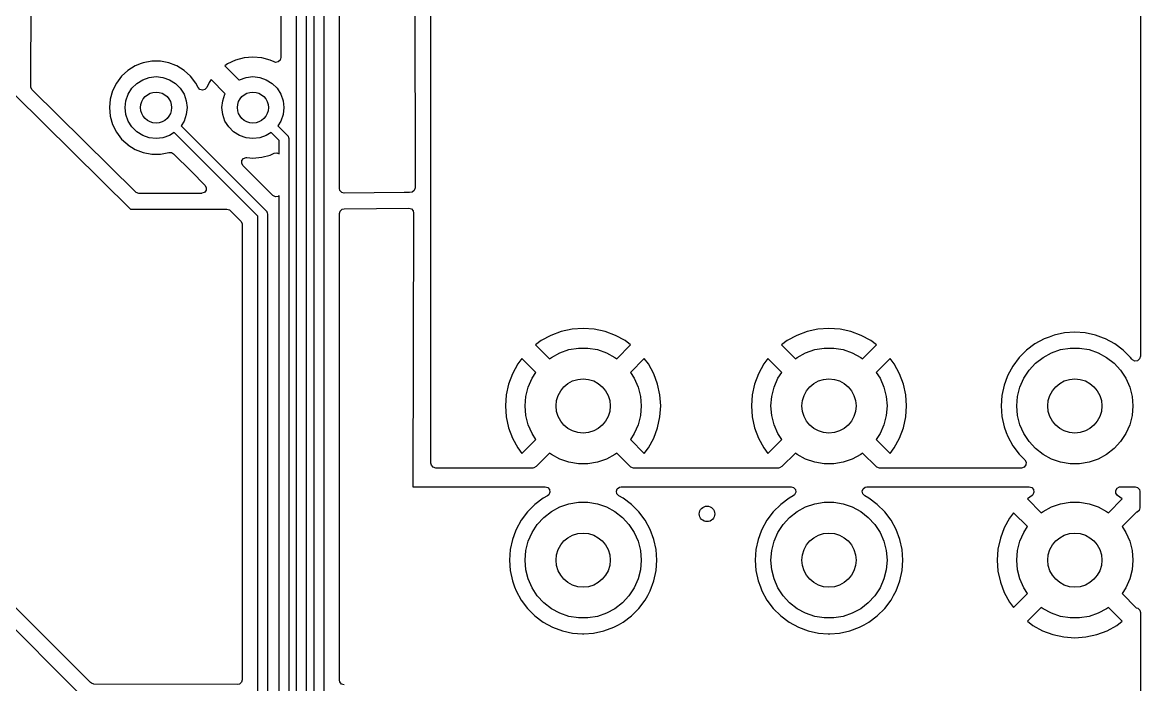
# Model space of a CAD drawing. Extents: x 0.79 to 7.48, y -4.92 to -0.79.
# Drawn here: x 6.343 to 7.48, y -3.867 to -3.193 of the extents above; entities that cross this region are included whole.
import ezdxf

# ---------------------------------------------------------------- set-up
doc = ezdxf.new("R2010")
doc.units = 0
doc.header["$MEASUREMENT"] = 0
doc.layers.add('BLACK', color=7, linetype='CONTINUOUS')

msp = doc.modelspace()

# ---------------------------------------------------------------- linework, layer by layer
at = {"layer": 'BLACK', "linetype": 'CONTINUOUS'}
for p, q in [((7.48025, -2.9973), (7.48004, -3.53259)), ((6.63996, -4.11142), (6.63996, -3.06521)), ((6.6498, -3.06673), (6.6498, -4.10938)), ((6.66557, -3.36171), (6.66557, -3.07128)), ((6.35165, -3.25797), (6.35261, -3.10249)), ((6.75859, -3.63818), (6.7583, -3.10813)), ((6.63169, -3.12638), (6.63169, -3.96378)), ((6.74234, -3.116), (6.74248, -3.36123)), ((6.62185, -3.96174), (6.62185, -3.14587)), ((6.60608, -3.16915), (6.60608, -3.22869)), ((6.56864, -3.22893), (6.55999, -3.23125)), ((6.57756, -3.22815), (6.56864, -3.22893)), ((6.56864, -3.22893), (6.56864, -3.22893)), ((6.58648, -3.22893), (6.57756, -3.22815)), ((6.57756, -3.22815), (6.57756, -3.22815)), ((6.59513, -3.23125), (6.58648, -3.22893)), ((6.58648, -3.22893), (6.58648, -3.22893)), ((6.60608, -3.22869), (6.60531, -3.23133)), ((6.45798, -3.23704), (6.45053, -3.24165)), ((6.46388, -3.23475), (6.45798, -3.23704)), ((6.45798, -3.23704), (6.45798, -3.23704)), ((6.46614, -3.23387), (6.46388, -3.23475)), ((6.47475, -3.23226), (6.46614, -3.23387)), ((6.48351, -3.23226), (6.47475, -3.23226)), ((6.49212, -3.23387), (6.48351, -3.23226)), ((6.49934, -3.23667), (6.49212, -3.23387)), ((6.50029, -3.23704), (6.49934, -3.23667)), ((6.50774, -3.24165), (6.50029, -3.23704)), ((6.50029, -3.23704), (6.50029, -3.23704)), ((6.55187, -3.23503), (6.549, -3.23705)), ((6.549, -3.23705), (6.56341, -3.25146)), ((6.55999, -3.23125), (6.55187, -3.23503)), ((6.55999, -3.23125), (6.55999, -3.23125)), ((6.59914, -3.23312), (6.59513, -3.23125)), ((6.59513, -3.23125), (6.59513, -3.23125)), ((6.60051, -3.23353), (6.59914, -3.23312)), ((6.60323, -3.23313), (6.60051, -3.23353)), ((6.60531, -3.23133), (6.60323, -3.23313)), ((6.44406, -3.24755), (6.43878, -3.25454)), ((6.45053, -3.24165), (6.44406, -3.24755)), ((6.45053, -3.24165), (6.45053, -3.24165)), ((6.4595, -3.2549), (6.46547, -3.25115)), ((6.46547, -3.25115), (6.47213, -3.24882)), ((6.47213, -3.24882), (6.47913, -3.24803)), ((6.47913, -3.24803), (6.48614, -3.24882)), ((6.48614, -3.24882), (6.4928, -3.25115)), ((6.4928, -3.25115), (6.49877, -3.2549)), ((6.51421, -3.24755), (6.50774, -3.24165)), ((6.50774, -3.24165), (6.50774, -3.24165)), ((6.51949, -3.25454), (6.51421, -3.24755)), ((6.53508, -3.25097), (6.53307, -3.25384)), ((6.54949, -3.26538), (6.53508, -3.25097)), ((6.56341, -3.25146), (6.56389, -3.25115)), ((6.56389, -3.25115), (6.57055, -3.24882)), ((6.57055, -3.24882), (6.57756, -3.24803)), ((6.57756, -3.24803), (6.58457, -3.24882)), ((6.58457, -3.24882), (6.59122, -3.25115)), ((6.59122, -3.25115), (6.5972, -3.2549)), ((6.35177, -3.25906), (6.35165, -3.25797)), ((6.3531, -3.26147), (6.35177, -3.25906)), ((6.45818, -3.36536), (6.3531, -3.26147)), ((6.43487, -3.26238), (6.43248, -3.27081)), ((6.43878, -3.25454), (6.43487, -3.26238)), ((6.43487, -3.26238), (6.43487, -3.26238)), ((6.43878, -3.25454), (6.43878, -3.25454)), ((6.45076, -3.26586), (6.45451, -3.25989)), ((6.45451, -3.25989), (6.4595, -3.2549)), ((6.49877, -3.2549), (6.50376, -3.25989)), ((6.50376, -3.25989), (6.50751, -3.26586)), ((6.52182, -3.25921), (6.51949, -3.25454)), ((6.51949, -3.25454), (6.51949, -3.25454)), ((6.52352, -3.26112), (6.52182, -3.25921)), ((6.52615, -3.26192), (6.52352, -3.26112)), ((6.52879, -3.26117), (6.52615, -3.26192)), ((6.53061, -3.2591), (6.52879, -3.26117)), ((6.53307, -3.25384), (6.53061, -3.2591)), ((6.5972, -3.2549), (6.60218, -3.25989)), ((6.60218, -3.25989), (6.60594, -3.26586)), ((6.33563, -3.26665), (6.45304, -3.38273)), ((6.43248, -3.27081), (6.43167, -3.27953)), ((6.43248, -3.27081), (6.43248, -3.27081)), ((6.44764, -3.27953), (6.44843, -3.27252)), ((6.44843, -3.27252), (6.45076, -3.26586)), ((6.50751, -3.26586), (6.50984, -3.27252)), ((6.50984, -3.27252), (6.51063, -3.27953)), ((6.54606, -3.27953), (6.54685, -3.27252)), ((6.54685, -3.27252), (6.54918, -3.26586)), ((6.54918, -3.26586), (6.54949, -3.26538)), ((6.60594, -3.26586), (6.60827, -3.27252)), ((6.60827, -3.27252), (6.60906, -3.27953)), ((6.43167, -3.27953), (6.43167, -3.27953)), ((6.43167, -3.27953), (6.43248, -3.28825)), ((6.44843, -3.28654), (6.44764, -3.27953)), ((6.51063, -3.27953), (6.50984, -3.28654)), ((6.54685, -3.28654), (6.54606, -3.27953)), ((6.60906, -3.27953), (6.60827, -3.28654)), ((6.43248, -3.28825), (6.43248, -3.28825)), ((6.43248, -3.28825), (6.43487, -3.29667)), ((6.43487, -3.29667), (6.43487, -3.29667)), ((6.43487, -3.29667), (6.43878, -3.30452)), ((6.45076, -3.29319), (6.44843, -3.28654)), ((6.45451, -3.29917), (6.45076, -3.29319)), ((6.50751, -3.29319), (6.50452, -3.29795)), ((6.50984, -3.28654), (6.50751, -3.29319)), ((6.54918, -3.29319), (6.54685, -3.28654)), ((6.55293, -3.29917), (6.54918, -3.29319)), ((6.60594, -3.29319), (6.60294, -3.29795)), ((6.60827, -3.28654), (6.60594, -3.29319)), ((6.43878, -3.30452), (6.43878, -3.30452)), ((6.43878, -3.30452), (6.44406, -3.31151)), ((6.4595, -3.30415), (6.45451, -3.29917)), ((6.46547, -3.3079), (6.4595, -3.30415)), ((6.47213, -3.31023), (6.46547, -3.3079)), ((6.4928, -3.3079), (6.48614, -3.31023)), ((6.49756, -3.30491), (6.4928, -3.3079)), ((6.58248, -3.38983), (6.49756, -3.30491)), ((6.50452, -3.29795), (6.59088, -3.38432)), ((6.55792, -3.30415), (6.55293, -3.29917)), ((6.56389, -3.3079), (6.55792, -3.30415)), ((6.57055, -3.31023), (6.56389, -3.3079)), ((6.59122, -3.3079), (6.58457, -3.31023)), ((6.59599, -3.30491), (6.59122, -3.3079)), ((6.60413, -3.31306), (6.59599, -3.30491)), ((6.60294, -3.29795), (6.61253, -3.30754)), ((6.61253, -3.30754), (6.61306, -3.30825)), ((6.61306, -3.30825), (6.6132, -3.30836)), ((6.6132, -3.30836), (6.61323, -3.30847)), ((6.61323, -3.30847), (6.61337, -3.30867)), ((6.61337, -3.30867), (6.61363, -3.30986)), ((6.44406, -3.31151), (6.44827, -3.31534)), ((6.44827, -3.31534), (6.45026, -3.31716)), ((6.45026, -3.31716), (6.45053, -3.31741)), ((6.45053, -3.31741), (6.45053, -3.31741)), ((6.45053, -3.31741), (6.45798, -3.32202)), ((6.47913, -3.31102), (6.47213, -3.31023)), ((6.48614, -3.31023), (6.47913, -3.31102)), ((6.57756, -3.31102), (6.57055, -3.31023)), ((6.58457, -3.31023), (6.57756, -3.31102)), ((6.60413, -3.32654), (6.60413, -3.31306)), ((6.61363, -3.30986), (6.61398, -3.31102)), ((6.61398, -3.31102), (6.61398, -3.94213)), ((6.41248, -3.86461), (5.87691, -3.32904)), ((6.45798, -3.32202), (6.45798, -3.32202)), ((6.45798, -3.32202), (6.45798, -3.32202)), ((6.45798, -3.32202), (6.46614, -3.32518)), ((6.46614, -3.32518), (6.47475, -3.32679)), ((6.47475, -3.32679), (6.47475, -3.32679)), ((6.47475, -3.32679), (6.48351, -3.32679)), ((6.48351, -3.32679), (6.49212, -3.32518)), ((6.48351, -3.32679), (6.48351, -3.32679)), ((6.49212, -3.32518), (6.49235, -3.32514)), ((6.49212, -3.32518), (6.49212, -3.32518)), ((6.49235, -3.32514), (6.49236, -3.32522)), ((6.49236, -3.32522), (6.49477, -3.32524)), ((6.49477, -3.32524), (6.4968, -3.32646)), ((6.4968, -3.32646), (6.51497, -3.34462)), ((6.56643, -3.33352), (6.56807, -3.33132)), ((6.56807, -3.33132), (6.57065, -3.33036)), ((6.57065, -3.33036), (6.57143, -3.33037)), ((6.57143, -3.33037), (6.57756, -3.3309)), ((6.57756, -3.3309), (6.58648, -3.33012)), ((6.57756, -3.3309), (6.57756, -3.3309)), ((6.58648, -3.33012), (6.59513, -3.32781)), ((6.58648, -3.33012), (6.58648, -3.33012)), ((6.59513, -3.32781), (6.59914, -3.32594)), ((6.59513, -3.32781), (6.59513, -3.32781)), ((6.59914, -3.32594), (6.60186, -3.32552)), ((6.60186, -3.32552), (6.60413, -3.32654)), ((5.86562, -3.34033), (6.40149, -3.87619)), ((6.56623, -3.33627), (6.56643, -3.33352)), ((6.56755, -3.33868), (6.56623, -3.33627)), ((6.59775, -3.36888), (6.56755, -3.33868)), ((6.51497, -3.34462), (6.52878, -3.35843)), ((6.45897, -3.36599), (6.45818, -3.36536)), ((6.46161, -3.36677), (6.45897, -3.36599)), ((6.52826, -3.36579), (6.52568, -3.36676)), ((6.5299, -3.36359), (6.52826, -3.36579)), ((6.52878, -3.35843), (6.5301, -3.36085)), ((6.5301, -3.36085), (6.5299, -3.36359)), ((6.66603, -3.36379), (6.66557, -3.36171)), ((6.66785, -3.36585), (6.66603, -3.36379)), ((6.6705, -3.3666), (6.66785, -3.36585)), ((6.73126, -3.36598), (6.6705, -3.3666)), ((6.73594, -3.36594), (6.73126, -3.36598)), ((6.73695, -3.36607), (6.73594, -3.36594)), ((6.73594, -3.36594), (6.73594, -3.36594)), ((6.73963, -3.36567), (6.73695, -3.36607)), ((6.7417, -3.36387), (6.73963, -3.36567)), ((6.74248, -3.36123), (6.7417, -3.36387)), ((6.52533, -3.36677), (6.46161, -3.36677)), ((6.52568, -3.36676), (6.52533, -3.36677)), ((6.598, -3.36912), (6.59775, -3.36888)), ((6.60051, -3.37026), (6.598, -3.36912)), ((6.60323, -3.36987), (6.60051, -3.37026)), ((6.60413, -3.36909), (6.60323, -3.36987)), ((6.60413, -3.94009), (6.60413, -3.36909)), ((6.45304, -3.38273), (6.45304, -3.38273)), ((6.45304, -3.38273), (6.55106, -3.38273)), ((6.55106, -3.38273), (6.5537, -3.38351)), ((6.5537, -3.38351), (6.55451, -3.38416)), ((6.55451, -3.38416), (6.56528, -3.39494)), ((6.59088, -3.38432), (6.59141, -3.38502)), ((6.59141, -3.38502), (6.59154, -3.38513)), ((6.59154, -3.38513), (6.59157, -3.38524)), ((6.59157, -3.38524), (6.59172, -3.38544)), ((6.59172, -3.38544), (6.59198, -3.38663)), ((6.59198, -3.38663), (6.59232, -3.3878)), ((6.59232, -3.3878), (6.59232, -3.92441)), ((6.66557, -3.38744), (6.66635, -3.3848)), ((6.66557, -3.86191), (6.66557, -3.38744)), ((6.66635, -3.3848), (6.66842, -3.383)), ((6.66842, -3.383), (6.6704, -3.38256)), ((6.6704, -3.38256), (6.7361, -3.3819)), ((6.7361, -3.3819), (6.73874, -3.38265)), ((6.73874, -3.38265), (6.74057, -3.38471)), ((6.74103, -3.3868), (6.74021, -3.66535)), ((6.74057, -3.38471), (6.74103, -3.3868)), ((6.56528, -3.39494), (6.5666, -3.39735)), ((6.5666, -3.39735), (6.56671, -3.39839)), ((6.56671, -3.39839), (6.56671, -3.86159)), ((6.58248, -3.92237), (6.58248, -3.38983)), ((6.88059, -3.51126), (6.87071, -3.51666)), ((6.89115, -3.50733), (6.88059, -3.51126)), ((6.90215, -3.50493), (6.89115, -3.50733)), ((6.91339, -3.50413), (6.90215, -3.50493)), ((6.92462, -3.50493), (6.91339, -3.50413)), ((6.91339, -3.50413), (6.91339, -3.50413)), ((6.93563, -3.50733), (6.92462, -3.50493)), ((6.94618, -3.51126), (6.93563, -3.50733)), ((6.95606, -3.51666), (6.94618, -3.51126)), ((6.94618, -3.51126), (6.94618, -3.51126)), ((7.13059, -3.51126), (7.12071, -3.51666)), ((7.14115, -3.50733), (7.13059, -3.51126)), ((7.15215, -3.50493), (7.14115, -3.50733)), ((7.16339, -3.50413), (7.15215, -3.50493)), ((7.17462, -3.50493), (7.16339, -3.50413)), ((7.16339, -3.50413), (7.16339, -3.50413)), ((7.18563, -3.50733), (7.17462, -3.50493)), ((7.19618, -3.51126), (7.18563, -3.50733)), ((7.20606, -3.51666), (7.19618, -3.51126)), ((7.19618, -3.51126), (7.19618, -3.51126)), ((7.38724, -3.51297), (7.38222, -3.51484)), ((7.39225, -3.5111), (7.38724, -3.51297)), ((7.40271, -3.50882), (7.39225, -3.5111)), ((7.39225, -3.5111), (7.39225, -3.5111)), ((7.39225, -3.5111), (7.39225, -3.5111)), ((7.41339, -3.50806), (7.40271, -3.50882)), ((7.40271, -3.50882), (7.40271, -3.50882)), ((7.42406, -3.50882), (7.41339, -3.50806)), ((7.41339, -3.50806), (7.41339, -3.50806)), ((7.43452, -3.5111), (7.42406, -3.50882)), ((7.42406, -3.50882), (7.42406, -3.50882)), ((7.4426, -3.51411), (7.43452, -3.5111)), ((7.43452, -3.5111), (7.43452, -3.5111)), ((7.43452, -3.5111), (7.43452, -3.5111)), ((6.87071, -3.51666), (6.8651, -3.52086)), ((6.8651, -3.52086), (6.8651, -3.52086)), ((6.8651, -3.52086), (6.87928, -3.53504)), ((6.87071, -3.51666), (6.87071, -3.51666)), ((6.89889, -3.52582), (6.90851, -3.52422)), ((6.90851, -3.52422), (6.91826, -3.52422)), ((6.91826, -3.52422), (6.92788, -3.52582)), ((6.9475, -3.53504), (6.96168, -3.52086)), ((6.96168, -3.52086), (6.95606, -3.51666)), ((6.95606, -3.51666), (6.95606, -3.51666)), ((6.96168, -3.52086), (6.96168, -3.52086)), ((7.12071, -3.51666), (7.1151, -3.52086)), ((7.1151, -3.52086), (7.1151, -3.52086)), ((7.1151, -3.52086), (7.12928, -3.53504)), ((7.12071, -3.51666), (7.12071, -3.51666)), ((7.14889, -3.52582), (7.15851, -3.52422)), ((7.15851, -3.52422), (7.16826, -3.52422)), ((7.16826, -3.52422), (7.17788, -3.52582)), ((7.1975, -3.53504), (7.21168, -3.52086)), ((7.21168, -3.52086), (7.20606, -3.51666)), ((7.20606, -3.51666), (7.20606, -3.51666)), ((7.21168, -3.52086), (7.21168, -3.52086)), ((7.37283, -3.51996), (7.36426, -3.52638)), ((7.38222, -3.51484), (7.37283, -3.51996)), ((7.37283, -3.51996), (7.37283, -3.51996)), ((7.39889, -3.52582), (7.40851, -3.52422)), ((7.40851, -3.52422), (7.41826, -3.52422)), ((7.41826, -3.52422), (7.42788, -3.52582)), ((7.44455, -3.51484), (7.4426, -3.51411)), ((7.45394, -3.51996), (7.44455, -3.51484)), ((7.44455, -3.51484), (7.44455, -3.51484)), ((7.45394, -3.51997), (7.45394, -3.51996)), ((7.45394, -3.51996), (7.45394, -3.51996)), ((7.46251, -3.52638), (7.45394, -3.51997)), ((6.85118, -3.53478), (6.84698, -3.54039)), ((6.86536, -3.54897), (6.85118, -3.53478)), ((6.85118, -3.53478), (6.85118, -3.53478)), ((6.87928, -3.53504), (6.88109, -3.53363)), ((6.88109, -3.53363), (6.88966, -3.52899)), ((6.88966, -3.52899), (6.89889, -3.52582)), ((6.92788, -3.52582), (6.93711, -3.52899)), ((6.93711, -3.52899), (6.94569, -3.53363)), ((6.94569, -3.53363), (6.9475, -3.53504)), ((6.9756, -3.53478), (6.96141, -3.54897)), ((6.9798, -3.54039), (6.9756, -3.53478)), ((7.10118, -3.53478), (7.09698, -3.54039)), ((7.11536, -3.54897), (7.10118, -3.53478)), ((7.10118, -3.53478), (7.10118, -3.53478)), ((7.12928, -3.53504), (7.13109, -3.53363)), ((7.13109, -3.53363), (7.13966, -3.52899)), ((7.13966, -3.52899), (7.14889, -3.52582)), ((7.17788, -3.52582), (7.18711, -3.52899)), ((7.18711, -3.52899), (7.19569, -3.53363)), ((7.19569, -3.53363), (7.1975, -3.53504)), ((7.2256, -3.53478), (7.21141, -3.54897)), ((7.2298, -3.54039), (7.2256, -3.53478)), ((7.35669, -3.53395), (7.35028, -3.54252)), ((7.36426, -3.52638), (7.35669, -3.53395)), ((7.35669, -3.53395), (7.35669, -3.53395)), ((7.36426, -3.52638), (7.36426, -3.52638)), ((7.37339, -3.53962), (7.38109, -3.53363)), ((7.38109, -3.53363), (7.38966, -3.52899)), ((7.38966, -3.52899), (7.39889, -3.52582)), ((7.42788, -3.52582), (7.43711, -3.52899)), ((7.43711, -3.52899), (7.44569, -3.53363)), ((7.44569, -3.53363), (7.45338, -3.53962)), ((7.47008, -3.53395), (7.46251, -3.52638)), ((7.46251, -3.52638), (7.46251, -3.52638)), ((7.46251, -3.52638), (7.46251, -3.52638)), ((7.47125, -3.53552), (7.47008, -3.53395)), ((7.47008, -3.53395), (7.47008, -3.53395)), ((7.47196, -3.53628), (7.47125, -3.53552)), ((7.47447, -3.53742), (7.47196, -3.53628)), ((7.47927, -3.53523), (7.47719, -3.53703)), ((7.48004, -3.53259), (7.47927, -3.53523)), ((6.84698, -3.54039), (6.84158, -3.55028)), ((6.84698, -3.54039), (6.84698, -3.54039)), ((6.98519, -3.55028), (6.9798, -3.54039)), ((6.9798, -3.54039), (6.9798, -3.54039)), ((7.09698, -3.54039), (7.09158, -3.55028)), ((7.09698, -3.54039), (7.09698, -3.54039)), ((7.23519, -3.55028), (7.2298, -3.54039)), ((7.2298, -3.54039), (7.2298, -3.54039)), ((7.35028, -3.54252), (7.34515, -3.55191)), ((7.35028, -3.54252), (7.35028, -3.54252)), ((7.36145, -3.55496), (7.36678, -3.5468)), ((7.36678, -3.5468), (7.37339, -3.53962)), ((7.45338, -3.53962), (7.45999, -3.5468)), ((7.45999, -3.5468), (7.46532, -3.55496)), ((7.47719, -3.53703), (7.47447, -3.53742)), ((6.84158, -3.55028), (6.83764, -3.56083)), ((6.85753, -3.5639), (6.86145, -3.55496)), ((6.86145, -3.55496), (6.86536, -3.54897)), ((6.96141, -3.54897), (6.96532, -3.55496)), ((6.96532, -3.55496), (6.96924, -3.5639)), ((6.98913, -3.56083), (6.98519, -3.55028)), ((7.09158, -3.55028), (7.08764, -3.56083)), ((7.10753, -3.5639), (7.11145, -3.55496)), ((7.11145, -3.55496), (7.11536, -3.54897)), ((7.21141, -3.54897), (7.21532, -3.55496)), ((7.21532, -3.55496), (7.21924, -3.5639)), ((7.23913, -3.56083), (7.23519, -3.55028)), ((7.34453, -3.55357), (7.34141, -3.56194)), ((7.34515, -3.55191), (7.34453, -3.55357)), ((7.35753, -3.5639), (7.36145, -3.55496)), ((7.46532, -3.55496), (7.46924, -3.5639)), ((6.83764, -3.56083), (6.83525, -3.57184)), ((6.85514, -3.57335), (6.85753, -3.5639)), ((6.96924, -3.5639), (6.97164, -3.57335)), ((6.99152, -3.57184), (6.98913, -3.56083)), ((7.08764, -3.56083), (7.08525, -3.57184)), ((7.10514, -3.57335), (7.10753, -3.5639)), ((7.21924, -3.5639), (7.22164, -3.57335)), ((7.24152, -3.57184), (7.23913, -3.56083)), ((7.34141, -3.56194), (7.33914, -3.57239)), ((7.34141, -3.56194), (7.34141, -3.56194)), ((7.34141, -3.56194), (7.34141, -3.56194)), ((7.35514, -3.57335), (7.35753, -3.5639)), ((7.46924, -3.5639), (7.47164, -3.57335)), ((6.83525, -3.57184), (6.83444, -3.58307)), ((6.85433, -3.58307), (6.85514, -3.57335)), ((6.97164, -3.57335), (6.97244, -3.58307)), ((6.99233, -3.58307), (6.99152, -3.57184)), ((7.08525, -3.57184), (7.08444, -3.58307)), ((7.10433, -3.58307), (7.10514, -3.57335)), ((7.22164, -3.57335), (7.22244, -3.58307)), ((7.24233, -3.58307), (7.24152, -3.57184)), ((7.33914, -3.5724), (7.33837, -3.58307)), ((7.33914, -3.57239), (7.33914, -3.5724)), ((7.35433, -3.58307), (7.35514, -3.57335)), ((7.47164, -3.57335), (7.47244, -3.58307)), ((6.83444, -3.58307), (6.83444, -3.58307)), ((6.83444, -3.58307), (6.83525, -3.59431)), ((6.85514, -3.59279), (6.85433, -3.58307)), ((6.85753, -3.60225), (6.85514, -3.59279)), ((6.97164, -3.59279), (6.96924, -3.60225)), ((6.97244, -3.58307), (6.97164, -3.59279)), ((6.99152, -3.59431), (6.99233, -3.58307)), ((6.99233, -3.58307), (6.99233, -3.58307)), ((7.08444, -3.58307), (7.08444, -3.58307)), ((7.08444, -3.58307), (7.08525, -3.59431)), ((7.10514, -3.59279), (7.10433, -3.58307)), ((7.10753, -3.60225), (7.10514, -3.59279)), ((7.22164, -3.59279), (7.21924, -3.60225)), ((7.22244, -3.58307), (7.22164, -3.59279)), ((7.24152, -3.59431), (7.24233, -3.58307)), ((7.24233, -3.58307), (7.24233, -3.58307)), ((7.33837, -3.58307), (7.33837, -3.58307)), ((7.33837, -3.58307), (7.33914, -3.59375)), ((7.35514, -3.59279), (7.35433, -3.58307)), ((7.35753, -3.60225), (7.35514, -3.59279)), ((7.47164, -3.59279), (7.46924, -3.60225)), ((7.47244, -3.58307), (7.47164, -3.59279)), ((6.83525, -3.59431), (6.83764, -3.60531)), ((6.86145, -3.61118), (6.85753, -3.60225)), ((6.96924, -3.60225), (6.96532, -3.61118)), ((6.98913, -3.60531), (6.99152, -3.59431)), ((7.08525, -3.59431), (7.08764, -3.60531)), ((7.11145, -3.61118), (7.10753, -3.60225)), ((7.21924, -3.60225), (7.21532, -3.61118)), ((7.23913, -3.60531), (7.24152, -3.59431)), ((7.33914, -3.59375), (7.33914, -3.59375)), ((7.33914, -3.59375), (7.34141, -3.6042)), ((7.34141, -3.6042), (7.34141, -3.6042)), ((7.34141, -3.6042), (7.34361, -3.61011)), ((7.36145, -3.61118), (7.35753, -3.60225)), ((7.46924, -3.60225), (7.46532, -3.61118)), ((6.83764, -3.60531), (6.84158, -3.61586)), ((6.84158, -3.61586), (6.84698, -3.62575)), ((6.86536, -3.61717), (6.86145, -3.61118)), ((6.96532, -3.61118), (6.96141, -3.61717)), ((6.9798, -3.62575), (6.98519, -3.61586)), ((6.98519, -3.61586), (6.98913, -3.60531)), ((7.08764, -3.60531), (7.09158, -3.61586)), ((7.09158, -3.61586), (7.09698, -3.62575)), ((7.11536, -3.61717), (7.11145, -3.61118)), ((7.21532, -3.61118), (7.21141, -3.61717)), ((7.2298, -3.62575), (7.23519, -3.61586)), ((7.23519, -3.61586), (7.23913, -3.60531)), ((7.34361, -3.61011), (7.34515, -3.61423)), ((7.34515, -3.61423), (7.35028, -3.62363)), ((7.36678, -3.61934), (7.36145, -3.61118)), ((7.46532, -3.61118), (7.45999, -3.61934)), ((6.84698, -3.62575), (6.84698, -3.62575)), ((6.84698, -3.62575), (6.85118, -3.63136)), ((6.85118, -3.63136), (6.86536, -3.61717)), ((6.96141, -3.61717), (6.9756, -3.63136)), ((6.9756, -3.63136), (6.9798, -3.62575)), ((7.09698, -3.62575), (7.09698, -3.62575)), ((7.09698, -3.62575), (7.10118, -3.63136)), ((7.10118, -3.63136), (7.11536, -3.61717)), ((7.21141, -3.61717), (7.2256, -3.63136)), ((7.2256, -3.63136), (7.2298, -3.62575)), ((7.35028, -3.62363), (7.35028, -3.62363)), ((7.35028, -3.62363), (7.35028, -3.62363)), ((7.35028, -3.62363), (7.35669, -3.63219)), ((7.37339, -3.62652), (7.36678, -3.61934)), ((7.38109, -3.63251), (7.37339, -3.62652)), ((7.45338, -3.62652), (7.44569, -3.63251)), ((7.45999, -3.61934), (7.45338, -3.62652)), ((6.7586, -3.64138), (6.75859, -3.63818)), ((6.85118, -3.63136), (6.85118, -3.63136)), ((6.87928, -3.6311), (6.86555, -3.64483)), ((6.88109, -3.63251), (6.87928, -3.6311)), ((6.88966, -3.63715), (6.88109, -3.63251)), ((6.89889, -3.64032), (6.88966, -3.63715)), ((6.93711, -3.63715), (6.92788, -3.64032)), ((6.94569, -3.63251), (6.93711, -3.63715)), ((6.9475, -3.6311), (6.94569, -3.63251)), ((6.96123, -3.64483), (6.9475, -3.6311)), ((6.9756, -3.63136), (6.9756, -3.63136)), ((7.10118, -3.63136), (7.10118, -3.63136)), ((7.12928, -3.6311), (7.11555, -3.64483)), ((7.13109, -3.63251), (7.12928, -3.6311)), ((7.13966, -3.63715), (7.13109, -3.63251)), ((7.14889, -3.64032), (7.13966, -3.63715)), ((7.18711, -3.63715), (7.17788, -3.64032)), ((7.19569, -3.63251), (7.18711, -3.63715)), ((7.1975, -3.6311), (7.19569, -3.63251)), ((7.21123, -3.64483), (7.1975, -3.6311)), ((7.2256, -3.63136), (7.2256, -3.63136)), ((7.35669, -3.63219), (7.35669, -3.63219)), ((7.35669, -3.63219), (7.35669, -3.63219)), ((7.35669, -3.63219), (7.36243, -3.63793)), ((7.36243, -3.63793), (7.36374, -3.64034)), ((7.38966, -3.63715), (7.38109, -3.63251)), ((7.39889, -3.64032), (7.38966, -3.63715)), ((7.43711, -3.63715), (7.42788, -3.64032)), ((7.44569, -3.63251), (7.43711, -3.63715)), ((6.75904, -3.64341), (6.7586, -3.64138)), ((6.76084, -3.64548), (6.75904, -3.64341)), ((6.76348, -3.64626), (6.76084, -3.64548)), ((6.86209, -3.64626), (6.76348, -3.64626)), ((6.86313, -3.64615), (6.86209, -3.64626)), ((6.86555, -3.64483), (6.86313, -3.64615)), ((6.90851, -3.64192), (6.89889, -3.64032)), ((6.91826, -3.64192), (6.90851, -3.64192)), ((6.92788, -3.64032), (6.91826, -3.64192)), ((6.96204, -3.64548), (6.96123, -3.64483)), ((6.96468, -3.64626), (6.96204, -3.64548)), ((7.11209, -3.64626), (6.96468, -3.64626)), ((7.11313, -3.64615), (7.11209, -3.64626)), ((7.11555, -3.64483), (7.11313, -3.64615)), ((7.15851, -3.64192), (7.14889, -3.64032)), ((7.16826, -3.64192), (7.15851, -3.64192)), ((7.17788, -3.64032), (7.16826, -3.64192)), ((7.21204, -3.64548), (7.21123, -3.64483)), ((7.21468, -3.64626), (7.21204, -3.64548)), ((7.35897, -3.64626), (7.21468, -3.64626)), ((7.35932, -3.64625), (7.35897, -3.64626)), ((7.3619, -3.64529), (7.35932, -3.64625)), ((7.36355, -3.64308), (7.3619, -3.64529)), ((7.36374, -3.64034), (7.36355, -3.64308)), ((7.40851, -3.64192), (7.39889, -3.64032)), ((7.41826, -3.64192), (7.40851, -3.64192)), ((7.42788, -3.64032), (7.41826, -3.64192)), ((6.74021, -3.66535), (6.74021, -3.66535)), ((6.74021, -3.66535), (6.87476, -3.66535)), ((6.87476, -3.66535), (6.8774, -3.66613)), ((6.8774, -3.66613), (6.87921, -3.66821)), ((6.8796, -3.67093), (6.87845, -3.67343)), ((6.87921, -3.66821), (6.8796, -3.67093)), ((6.94714, -3.66989), (6.9481, -3.66731)), ((6.94772, -3.67258), (6.94714, -3.66989)), ((6.94967, -3.67452), (6.94772, -3.67258)), ((6.9481, -3.66731), (6.9503, -3.66566)), ((6.9503, -3.66566), (6.95201, -3.66535)), ((6.95201, -3.66535), (7.12476, -3.66535)), ((7.12476, -3.66535), (7.1274, -3.66613)), ((7.1274, -3.66613), (7.12921, -3.66821)), ((7.1296, -3.67093), (7.12845, -3.67343)), ((7.12921, -3.66821), (7.1296, -3.67093)), ((7.19714, -3.66989), (7.1981, -3.66731)), ((7.19772, -3.67258), (7.19714, -3.66989)), ((7.19967, -3.67452), (7.19772, -3.67258)), ((7.1981, -3.66731), (7.2003, -3.66566)), ((7.2003, -3.66566), (7.20201, -3.66535)), ((7.20201, -3.66535), (7.36699, -3.66535)), ((7.36699, -3.66535), (7.36963, -3.66613)), ((7.36963, -3.66613), (7.37143, -3.66821)), ((7.37182, -3.67093), (7.37068, -3.67343)), ((7.37143, -3.66821), (7.37182, -3.67093)), ((7.45501, -3.6692), (7.45633, -3.66678)), ((7.45521, -3.67194), (7.45501, -3.6692)), ((7.45686, -3.67414), (7.45521, -3.67194)), ((7.45633, -3.66678), (7.45875, -3.66547)), ((7.45875, -3.66547), (7.45978, -3.66535)), ((7.45978, -3.66535), (7.47464, -3.66535)), ((7.47464, -3.66535), (7.47728, -3.66613)), ((7.47728, -3.66613), (7.47908, -3.66821)), ((7.47908, -3.66821), (7.47952, -3.67022)), ((7.47952, -3.67022), (7.47959, -3.68669)), ((6.86426, -3.68327), (6.85669, -3.69084)), ((6.87283, -3.67685), (6.86426, -3.68327)), ((6.86426, -3.68327), (6.86426, -3.68327)), ((6.8771, -3.67452), (6.87283, -3.67685)), ((6.87283, -3.67685), (6.87283, -3.67685)), ((6.87845, -3.67343), (6.8771, -3.67452)), ((6.88966, -3.68588), (6.89889, -3.68271)), ((6.89889, -3.68271), (6.90851, -3.68111)), ((6.90851, -3.68111), (6.91826, -3.68111)), ((6.91826, -3.68111), (6.92788, -3.68271)), ((6.92788, -3.68271), (6.93711, -3.68588)), ((6.95394, -3.67685), (6.94967, -3.67452)), ((6.96251, -3.68327), (6.95394, -3.67685)), ((6.95394, -3.67685), (6.95394, -3.67685)), ((6.95394, -3.67685), (6.95394, -3.67685)), ((6.97008, -3.69084), (6.96251, -3.68327)), ((6.96251, -3.68327), (6.96251, -3.68327)), ((6.96251, -3.68327), (6.96251, -3.68327)), ((7.11426, -3.68327), (7.10669, -3.69084)), ((7.12283, -3.67685), (7.11426, -3.68327)), ((7.11426, -3.68327), (7.11426, -3.68327)), ((7.1271, -3.67452), (7.12283, -3.67685)), ((7.12283, -3.67685), (7.12283, -3.67685)), ((7.12845, -3.67343), (7.1271, -3.67452)), ((7.13966, -3.68588), (7.14889, -3.68271)), ((7.14889, -3.68271), (7.15851, -3.68111)), ((7.15851, -3.68111), (7.16826, -3.68111)), ((7.16826, -3.68111), (7.17788, -3.68271)), ((7.17788, -3.68271), (7.18711, -3.68588)), ((7.20394, -3.67685), (7.19967, -3.67452)), ((7.21251, -3.68327), (7.20394, -3.67685)), ((7.20394, -3.67685), (7.20394, -3.67685)), ((7.20394, -3.67685), (7.20394, -3.67685)), ((7.22008, -3.69084), (7.21251, -3.68327)), ((7.21251, -3.68327), (7.21251, -3.68327)), ((7.21251, -3.68327), (7.21251, -3.68327)), ((7.36991, -3.67414), (7.3651, -3.67775)), ((7.3651, -3.67775), (7.3651, -3.67775)), ((7.3651, -3.67775), (7.37928, -3.69193)), ((7.37068, -3.67343), (7.36991, -3.67414)), ((7.38966, -3.68588), (7.39889, -3.68271)), ((7.39889, -3.68271), (7.40851, -3.68111)), ((7.40851, -3.68111), (7.41826, -3.68111)), ((7.41826, -3.68111), (7.42788, -3.68271)), ((7.42788, -3.68271), (7.43711, -3.68588)), ((7.4475, -3.69193), (7.46168, -3.67775)), ((7.46168, -3.67775), (7.45686, -3.67414)), ((7.46168, -3.67775), (7.46168, -3.67775)), ((6.85669, -3.69084), (6.85028, -3.69941)), ((6.85669, -3.69084), (6.85669, -3.69084)), ((6.87339, -3.69651), (6.88109, -3.69052)), ((6.88109, -3.69052), (6.88966, -3.68588)), ((6.93711, -3.68588), (6.94569, -3.69052)), ((6.94569, -3.69052), (6.95338, -3.69651)), ((6.97649, -3.69941), (6.97008, -3.69084)), ((6.97008, -3.69084), (6.97008, -3.69084)), ((6.97008, -3.69084), (6.97008, -3.69084)), ((7.10669, -3.69084), (7.10028, -3.69941)), ((7.10669, -3.69084), (7.10669, -3.69084)), ((7.12339, -3.69651), (7.13109, -3.69052)), ((7.13109, -3.69052), (7.13966, -3.68588)), ((7.18711, -3.68588), (7.19569, -3.69052)), ((7.19569, -3.69052), (7.20338, -3.69651)), ((7.22649, -3.69941), (7.22008, -3.69084)), ((7.22008, -3.69084), (7.22008, -3.69084)), ((7.22008, -3.69084), (7.22008, -3.69084)), ((7.35118, -3.69167), (7.34698, -3.69728)), ((7.36536, -3.70586), (7.35118, -3.69167)), ((7.35118, -3.69167), (7.35118, -3.69167)), ((7.37928, -3.69193), (7.38109, -3.69052)), ((7.38109, -3.69052), (7.38966, -3.68588)), ((7.43711, -3.68588), (7.44569, -3.69052)), ((7.44569, -3.69052), (7.4475, -3.69193)), ((7.47598, -3.69129), (7.46141, -3.70586)), ((7.47675, -3.69115), (7.47598, -3.69129)), ((7.47882, -3.68934), (7.47675, -3.69115)), ((7.47959, -3.68669), (7.47882, -3.68934)), ((6.85028, -3.69941), (6.84515, -3.7088)), ((6.85028, -3.69941), (6.85028, -3.69941)), ((6.86145, -3.71185), (6.86678, -3.70369)), ((6.86678, -3.70369), (6.87339, -3.69651)), ((6.95338, -3.69651), (6.95999, -3.70369)), ((6.95999, -3.70369), (6.96532, -3.71185)), ((6.98162, -3.7088), (6.97649, -3.69941)), ((6.97649, -3.69941), (6.97649, -3.69941)), ((6.97649, -3.69941), (6.97649, -3.69941)), ((7.10028, -3.69941), (7.09515, -3.7088)), ((7.10028, -3.69941), (7.10028, -3.69941)), ((7.11145, -3.71185), (7.11678, -3.70369)), ((7.11678, -3.70369), (7.12339, -3.69651)), ((7.20338, -3.69651), (7.20999, -3.70369)), ((7.20999, -3.70369), (7.21532, -3.71185)), ((7.23162, -3.7088), (7.22649, -3.69941)), ((7.22649, -3.69941), (7.22649, -3.69941)), ((7.22649, -3.69941), (7.22649, -3.69941)), ((7.34158, -3.70717), (7.33764, -3.71772)), ((7.34698, -3.69728), (7.34158, -3.70717)), ((7.34698, -3.69728), (7.34698, -3.69728)), ((7.36145, -3.71185), (7.36536, -3.70586)), ((7.46141, -3.70586), (7.46532, -3.71185)), ((6.84453, -3.71046), (6.84141, -3.71883)), ((6.84515, -3.7088), (6.84453, -3.71046)), ((6.85753, -3.72079), (6.86145, -3.71185)), ((6.96532, -3.71185), (6.96924, -3.72079)), ((6.98536, -3.71883), (6.98162, -3.7088)), ((6.98162, -3.7088), (6.98162, -3.7088)), ((6.98162, -3.7088), (6.98162, -3.7088)), ((7.09453, -3.71046), (7.09141, -3.71883)), ((7.09515, -3.7088), (7.09453, -3.71046)), ((7.10753, -3.72079), (7.11145, -3.71185)), ((7.21532, -3.71185), (7.21924, -3.72079)), ((7.23536, -3.71883), (7.23162, -3.7088)), ((7.23162, -3.7088), (7.23162, -3.7088)), ((7.23162, -3.7088), (7.23162, -3.7088)), ((7.33764, -3.71772), (7.33525, -3.72873)), ((7.35753, -3.72079), (7.36145, -3.71185)), ((7.46532, -3.71185), (7.46924, -3.72079)), ((6.83914, -3.72928), (6.83837, -3.73996)), ((6.84141, -3.71883), (6.83914, -3.72928)), ((6.83914, -3.72928), (6.83914, -3.72928)), ((6.84141, -3.71883), (6.84141, -3.71883)), ((6.84141, -3.71883), (6.84141, -3.71883)), ((6.85514, -3.73024), (6.85753, -3.72079)), ((6.96924, -3.72079), (6.97164, -3.73024)), ((6.98764, -3.72929), (6.98536, -3.71883)), ((6.9884, -3.73996), (6.98764, -3.72929)), ((7.08914, -3.72928), (7.08837, -3.73996)), ((7.09141, -3.71883), (7.08914, -3.72928)), ((7.08914, -3.72928), (7.08914, -3.72928)), ((7.09141, -3.71883), (7.09141, -3.71883)), ((7.09141, -3.71883), (7.09141, -3.71883)), ((7.10514, -3.73024), (7.10753, -3.72079)), ((7.21924, -3.72079), (7.22164, -3.73024)), ((7.23764, -3.72929), (7.23536, -3.71883)), ((7.2384, -3.73996), (7.23764, -3.72929)), ((7.33525, -3.72873), (7.33444, -3.73996)), ((7.35514, -3.73024), (7.35753, -3.72079)), ((7.46924, -3.72079), (7.47164, -3.73024)), ((6.83837, -3.73996), (6.83837, -3.73996)), ((6.83837, -3.73996), (6.83914, -3.75064)), ((6.85433, -3.73996), (6.85514, -3.73024)), ((6.85514, -3.74968), (6.85433, -3.73996)), ((6.97164, -3.73024), (6.97244, -3.73996)), ((6.97244, -3.73996), (6.97164, -3.74968)), ((6.98764, -3.75064), (6.9884, -3.73996)), ((7.08837, -3.73996), (7.08837, -3.73996)), ((7.08837, -3.73996), (7.08914, -3.75064)), ((7.10433, -3.73996), (7.10514, -3.73024)), ((7.10514, -3.74968), (7.10433, -3.73996)), ((7.22164, -3.73024), (7.22244, -3.73996)), ((7.22244, -3.73996), (7.22164, -3.74968)), ((7.23764, -3.75064), (7.2384, -3.73996)), ((7.33444, -3.73996), (7.33444, -3.73996)), ((7.33444, -3.73996), (7.33525, -3.7512)), ((7.35433, -3.73996), (7.35514, -3.73024)), ((7.35514, -3.74968), (7.35433, -3.73996)), ((7.47164, -3.73024), (7.47244, -3.73996)), ((7.47244, -3.73996), (7.47164, -3.74968)), ((6.83914, -3.75064), (6.83914, -3.75064)), ((6.83914, -3.75064), (6.84141, -3.76109)), ((6.85753, -3.75914), (6.85514, -3.74968)), ((6.97164, -3.74968), (6.96924, -3.75914)), ((6.98536, -3.76109), (6.98764, -3.75064)), ((7.08914, -3.75064), (7.08914, -3.75064)), ((7.08914, -3.75064), (7.09141, -3.76109)), ((7.10753, -3.75914), (7.10514, -3.74968)), ((7.22164, -3.74968), (7.21924, -3.75914)), ((7.23536, -3.76109), (7.23764, -3.75064)), ((7.33525, -3.7512), (7.33764, -3.7622)), ((7.35753, -3.75914), (7.35514, -3.74968)), ((7.47164, -3.74968), (7.46924, -3.75914)), ((6.84141, -3.76109), (6.84141, -3.76109)), ((6.84141, -3.76109), (6.84361, -3.767)), ((6.86145, -3.76807), (6.85753, -3.75914)), ((6.96924, -3.75914), (6.96532, -3.76807)), ((6.98162, -3.77112), (6.98536, -3.76109)), ((7.09141, -3.76109), (7.09141, -3.76109)), ((7.09141, -3.76109), (7.09361, -3.767)), ((7.11145, -3.76807), (7.10753, -3.75914)), ((7.21924, -3.75914), (7.21532, -3.76807)), ((7.23162, -3.77112), (7.23536, -3.76109)), ((7.33764, -3.7622), (7.34158, -3.77275)), ((7.36145, -3.76807), (7.35753, -3.75914)), ((7.46924, -3.75914), (7.46532, -3.76807)), ((6.84361, -3.767), (6.84515, -3.77112)), ((6.84515, -3.77112), (6.85028, -3.78052)), ((6.86678, -3.77623), (6.86145, -3.76807)), ((6.96532, -3.76807), (6.95999, -3.77623)), ((6.97906, -3.77582), (6.98162, -3.77112)), ((6.98162, -3.77112), (6.98162, -3.77112)), ((6.98162, -3.77112), (6.98162, -3.77112)), ((7.09361, -3.767), (7.09515, -3.77112)), ((7.09515, -3.77112), (7.10028, -3.78052)), ((7.11678, -3.77623), (7.11145, -3.76807)), ((7.21532, -3.76807), (7.20999, -3.77623)), ((7.22906, -3.77582), (7.23162, -3.77112)), ((7.23162, -3.77112), (7.23162, -3.77112)), ((7.23162, -3.77112), (7.23162, -3.77112)), ((7.34158, -3.77275), (7.34698, -3.78264)), ((7.35118, -3.78825), (7.36536, -3.77406)), ((7.36536, -3.77406), (7.36145, -3.76807)), ((7.46532, -3.76807), (7.46141, -3.77406)), ((7.46141, -3.77406), (7.47589, -3.78855)), ((6.85028, -3.78052), (6.85028, -3.78052)), ((6.85028, -3.78052), (6.85028, -3.78052)), ((6.85028, -3.78052), (6.85669, -3.78908)), ((6.87339, -3.78341), (6.86678, -3.77623)), ((6.88109, -3.7894), (6.87339, -3.78341)), ((6.95338, -3.78341), (6.94569, -3.7894)), ((6.95999, -3.77623), (6.95338, -3.78341)), ((6.97008, -3.78908), (6.97649, -3.78052)), ((6.97649, -3.78052), (6.97906, -3.77582)), ((7.10028, -3.78052), (7.10028, -3.78052)), ((7.10028, -3.78052), (7.10028, -3.78052)), ((7.10028, -3.78052), (7.10669, -3.78908)), ((7.12339, -3.78341), (7.11678, -3.77623)), ((7.13109, -3.7894), (7.12339, -3.78341)), ((7.20338, -3.78341), (7.19569, -3.7894)), ((7.20999, -3.77623), (7.20338, -3.78341)), ((7.22008, -3.78908), (7.22649, -3.78052)), ((7.22649, -3.78052), (7.22906, -3.77582)), ((7.34698, -3.78264), (7.34698, -3.78264)), ((7.34698, -3.78264), (7.35118, -3.78825)), ((6.85669, -3.78908), (6.85669, -3.78908)), ((6.85669, -3.78908), (6.85669, -3.78908)), ((6.85669, -3.78908), (6.86426, -3.79665)), ((6.86426, -3.79665), (6.86426, -3.79665)), ((6.86426, -3.79665), (6.86426, -3.79665)), ((6.86426, -3.79665), (6.87283, -3.80307)), ((6.88966, -3.79404), (6.88109, -3.7894)), ((6.89889, -3.79721), (6.88966, -3.79404)), ((6.90851, -3.79881), (6.89889, -3.79721)), ((6.92788, -3.79721), (6.91826, -3.79881)), ((6.93711, -3.79404), (6.92788, -3.79721)), ((6.94569, -3.7894), (6.93711, -3.79404)), ((6.95394, -3.80307), (6.96251, -3.79665)), ((6.96251, -3.79665), (6.97008, -3.78908)), ((7.10669, -3.78908), (7.10669, -3.78908)), ((7.10669, -3.78908), (7.10669, -3.78908)), ((7.10669, -3.78908), (7.11426, -3.79665)), ((7.11426, -3.79665), (7.11426, -3.79665)), ((7.11426, -3.79665), (7.11426, -3.79665)), ((7.11426, -3.79665), (7.12283, -3.80307)), ((7.13966, -3.79404), (7.13109, -3.7894)), ((7.14889, -3.79721), (7.13966, -3.79404)), ((7.15851, -3.79881), (7.14889, -3.79721)), ((7.17788, -3.79721), (7.16826, -3.79881)), ((7.18711, -3.79404), (7.17788, -3.79721)), ((7.19569, -3.7894), (7.18711, -3.79404)), ((7.20394, -3.80307), (7.21251, -3.79665)), ((7.21251, -3.79665), (7.22008, -3.78908)), ((7.35118, -3.78825), (7.35118, -3.78825)), ((7.37928, -3.78799), (7.3651, -3.80217)), ((7.38109, -3.7894), (7.37928, -3.78799)), ((7.38966, -3.79404), (7.38109, -3.7894)), ((7.39889, -3.79721), (7.38966, -3.79404)), ((7.40851, -3.79881), (7.39889, -3.79721)), ((7.42788, -3.79721), (7.41826, -3.79881)), ((7.43711, -3.79404), (7.42788, -3.79721)), ((7.44569, -3.7894), (7.43711, -3.79404)), ((7.4475, -3.78799), (7.44569, -3.7894)), ((7.46168, -3.80217), (7.4475, -3.78799)), ((7.47589, -3.78855), (7.47747, -3.78889)), ((7.47747, -3.78889), (7.47942, -3.79084)), ((7.47942, -3.79084), (7.48001, -3.79316)), ((7.48001, -3.79316), (7.4803, -3.86312)), ((6.87283, -3.80307), (6.87283, -3.80307)), ((6.87283, -3.80307), (6.87283, -3.80307)), ((6.87283, -3.80307), (6.88222, -3.8082)), ((6.88222, -3.8082), (6.88222, -3.8082)), ((6.88222, -3.8082), (6.88222, -3.8082)), ((6.88222, -3.8082), (6.88222, -3.8082)), ((6.88222, -3.8082), (6.89225, -3.81194)), ((6.91826, -3.79881), (6.90851, -3.79881)), ((6.93452, -3.81194), (6.94455, -3.8082)), ((6.94455, -3.8082), (6.94924, -3.80563)), ((6.94455, -3.8082), (6.94455, -3.8082)), ((6.94455, -3.8082), (6.94455, -3.8082)), ((6.94924, -3.80563), (6.95394, -3.80307)), ((7.12283, -3.80307), (7.12283, -3.80307)), ((7.12283, -3.80307), (7.12283, -3.80307)), ((7.12283, -3.80307), (7.13222, -3.8082)), ((7.13222, -3.8082), (7.13222, -3.8082)), ((7.13222, -3.8082), (7.13222, -3.8082)), ((7.13222, -3.8082), (7.13222, -3.8082)), ((7.13222, -3.8082), (7.14225, -3.81194)), ((7.16826, -3.79881), (7.15851, -3.79881)), ((7.18452, -3.81194), (7.19455, -3.8082)), ((7.19455, -3.8082), (7.19924, -3.80563)), ((7.19455, -3.8082), (7.19455, -3.8082)), ((7.19455, -3.8082), (7.19455, -3.8082)), ((7.19924, -3.80563), (7.20394, -3.80307)), ((7.3651, -3.80217), (7.3651, -3.80217)), ((7.3651, -3.80217), (7.37071, -3.80637)), ((7.37071, -3.80637), (7.37071, -3.80637)), ((7.37071, -3.80637), (7.38059, -3.81177)), ((7.41826, -3.79881), (7.40851, -3.79881)), ((7.44618, -3.81177), (7.45606, -3.80637)), ((7.45606, -3.80637), (7.46168, -3.80217)), ((7.46168, -3.80217), (7.46168, -3.80217)), ((6.89225, -3.81194), (6.90271, -3.81421)), ((6.90271, -3.81421), (6.91262, -3.81492)), ((6.91262, -3.81492), (6.91339, -3.81497)), ((6.91339, -3.81497), (6.9141, -3.81492)), ((6.91339, -3.81497), (6.91339, -3.81497)), ((6.91339, -3.81497), (6.91339, -3.81497)), ((6.9141, -3.81492), (6.92406, -3.81421)), ((6.92406, -3.81421), (6.93452, -3.81194)), ((7.14225, -3.81194), (7.15271, -3.81421)), ((7.15271, -3.81421), (7.16262, -3.81492)), ((7.16262, -3.81492), (7.16339, -3.81497)), ((7.16339, -3.81497), (7.1641, -3.81492)), ((7.16339, -3.81497), (7.16339, -3.81497)), ((7.16339, -3.81497), (7.16339, -3.81497)), ((7.1641, -3.81492), (7.17406, -3.81421)), ((7.17406, -3.81421), (7.18452, -3.81194)), ((7.38059, -3.81177), (7.38059, -3.81177)), ((7.38059, -3.81177), (7.39115, -3.8157)), ((7.39115, -3.8157), (7.40215, -3.8181)), ((7.40215, -3.8181), (7.41339, -3.8189)), ((7.41339, -3.8189), (7.42462, -3.8181)), ((7.41339, -3.8189), (7.41339, -3.8189)), ((7.42462, -3.8181), (7.43563, -3.8157)), ((7.43563, -3.8157), (7.44618, -3.81177)), ((6.41328, -3.86525), (6.41248, -3.86461)), ((6.41592, -3.86604), (6.41328, -3.86525)), ((6.56182, -3.86647), (6.41592, -3.86604)), ((6.56386, -3.86603), (6.56182, -3.86647)), ((6.56594, -3.86423), (6.56386, -3.86603)), ((6.56671, -3.86159), (6.56594, -3.86423)), ((6.66601, -3.86392), (6.66557, -3.86191)), ((6.6678, -3.86601), (6.66601, -3.86392)), ((6.67044, -3.86679), (6.6678, -3.86601)), ((7.4803, -3.86312), (7.4803, -4.32879))]:
    msp.add_line(p, q, dxfattribs=at)
at = {"layer": 'BLACK'}
for centre, radius in [((6.47913, -3.27953), 0.015748), ((6.57756, -3.27953), 0.015748), ((6.91339, -3.58307), 0.027559), ((7.16339, -3.58307), 0.027559), ((7.41339, -3.58307), 0.027559), ((7.03937, -3.69291), 0.007874), ((6.91339, -3.73996), 0.027559), ((7.16339, -3.73996), 0.027559), ((7.41339, -3.73996), 0.027559)]:
    msp.add_circle(centre, radius, dxfattribs=at)

doc.saveas('drawing.dxf')
